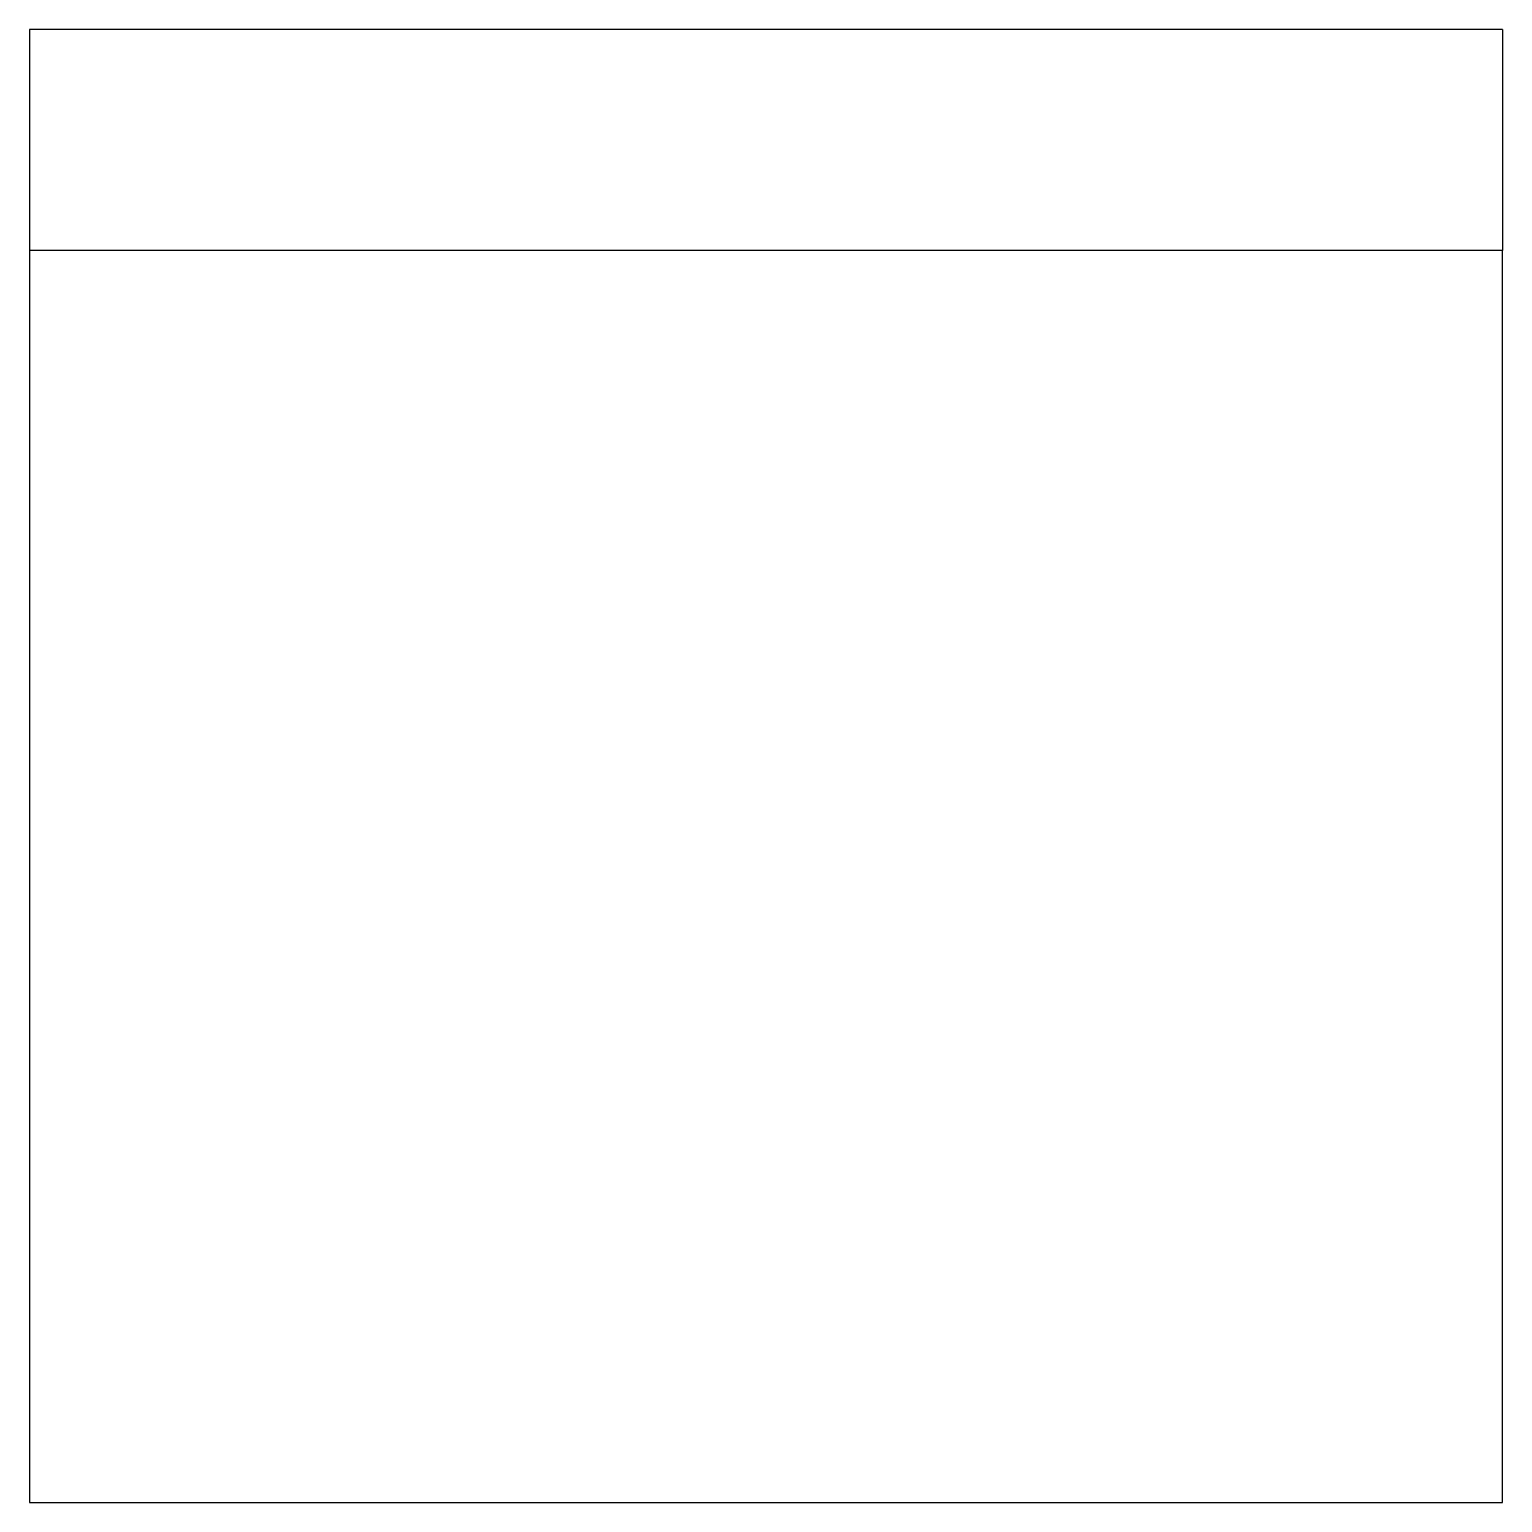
# Model space of a CAD drawing. Header units: metres. Extents: x 0.3 to 0.7, y 0.3 to 0.7.
import ezdxf

# ---------------------------------------------------------------- set-up
doc = ezdxf.new("R2010")
doc.units = ezdxf.units.M
doc.layers.get('0').update_dxf_attribs({"linetype": 'CONTINUOUS'})

msp = doc.modelspace()

# ---------------------------------------------------------------- linework, layer by layer
for p, q in [((0.7, 0.7), (0.3, 0.7)), ((0.3, 0.7), (0.3, 0.64)), ((0.7, 0.7), (0.7, 0.64))]:
    msp.add_line(p, q)
msp.add_lwpolyline([(0.3, 0.3), (0.7, 0.3), (0.7, 0.64), (0.3, 0.64)], close=True)

doc.saveas('drawing.dxf')
